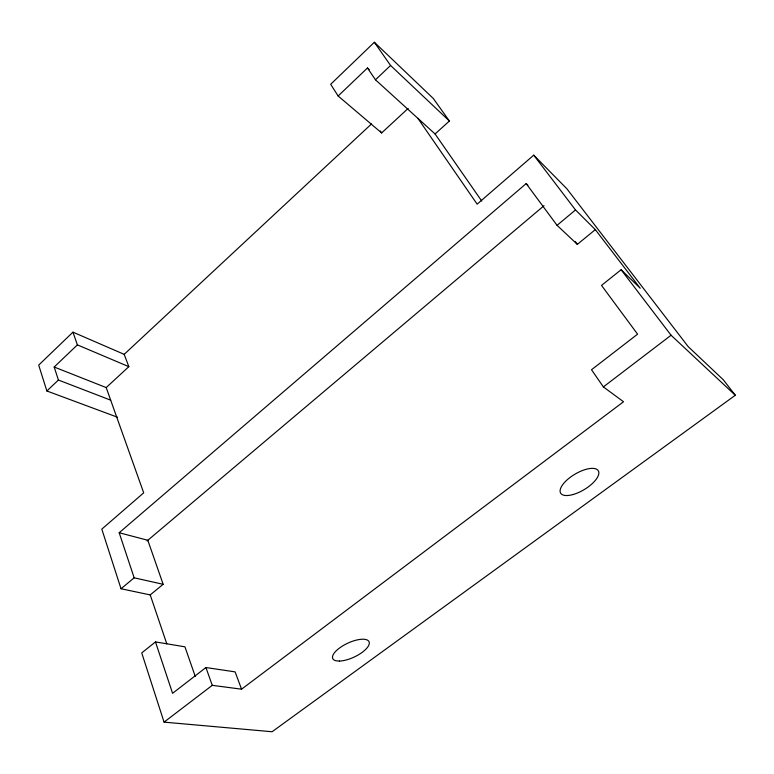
<?xml version="1.0" encoding="UTF-8"?>
<svg xmlns="http://www.w3.org/2000/svg" width="774" height="774" viewBox="0 0 774 774"><rect width="100%" height="100%" fill="white"/><g stroke="black" fill="none" stroke-linecap="round" stroke-linejoin="round"><path stroke-width="1.16" d="M72.959 332.152L77.381 344.875L54.18 367.021L106.202 387.581L128.832 366.663L124.188 354.347L72.959 332.152L38.7 365.105L46.866 390.976L117.551 417.244M481.738 201.027L435.075 133.97L449.394 121.005L433.276 98.462L374.364 42.26L330.672 84.289L338.132 95.995L381.63 132.944L408.14 108.428M338.132 95.995L367.466 67.986L369.237 69.602M46.866 390.976L58.418 380.044L110.692 400.168M435.075 133.97L375.458 79.79L390.58 65.471L374.364 42.26M124.188 354.347L371.501 123.956M195.232 676.37L184.938 646.812L155.477 641.917L141.729 652.908L164.059 722.132L272.09 731.74L735.3 395.262L723.313 379.792L688.212 346.665L566.878 188.779L533.731 155.158L477.142 204.152L417.892 118.345M119.177 532.735L147.815 540.281L163.15 584.302L134.163 577.81L119.177 532.735L526.175 183.583L527.897 185.228M147.079 540.91L544.025 205.7M106.202 387.581L143.703 492.844L101.8 529.126L121.034 588.753L134.163 577.81M526.175 183.583L557.057 225.331L575.517 209.948L595.312 229.626L640.233 288.247L621.116 269.739L601.514 285.403L637.582 334.165L591.51 369.749L603.362 386.913L623.534 401.754L241.565 689.189L212.27 685.338L164.059 722.132M121.034 588.753L150.224 594.916L163.15 584.302M557.057 225.331L577.336 244.381L595.312 229.626M241.565 689.189L235.122 671.88L205.932 667.536L172.573 693.311L155.477 641.917M603.362 386.913L671.077 335.248L735.3 395.262M77.381 344.875L128.832 366.663M390.58 65.471L449.394 121.005M533.731 155.158L575.517 209.948M621.116 269.739L671.077 335.248M575.198 241.517L577.336 244.381M367.466 67.986L375.458 79.79M380.382 131.029L381.63 132.944M205.932 667.536L212.27 685.338M150.224 594.916L166.787 643.823M54.18 367.021L58.418 380.044M339.38 661.073L336.071 660.793A20.008 7.643 -25 0 1 347.294 643.397A20.008 7.643 -25 0 1 368.801 645.197A20.008 7.643 -25 0 1 339.38 661.073M573.273 494.47A21.924 8.998 -30.7 0 0 598.486 471.095A21.924 8.998 -30.7 0 0 566.636 480.315A21.924 8.998 -30.7 0 0 573.273 494.47"/></g></svg>
